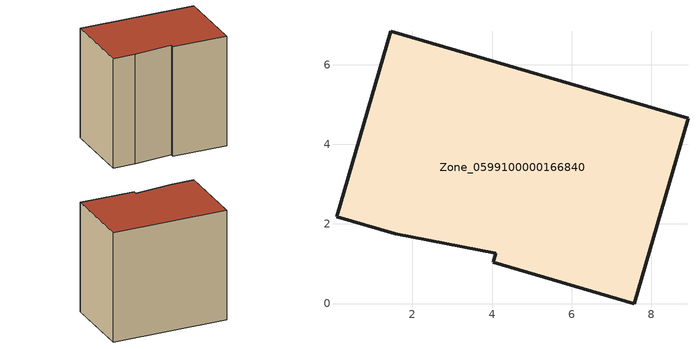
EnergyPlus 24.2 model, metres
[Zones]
Zone_0599100000166840
 floor ground (C_G): 8.92,4.65 7.57,0 4.03,1.03 4.09,1.26 1.56,1.75 0.09,2.17 1.46,6.83 z0
 wall outside (C_F): 7.57,0 8.92,4.65 1.46,6.83 0.09,2.17 1.56,1.75 4.09,1.26 4.03,1.03 7.57,0 z0:7.51
 roof outside (C_R): 4.03,1.03 7.57,0 8.92,4.65 1.46,6.83 0.09,2.17 1.56,1.75 4.09,1.26 z7.51
[BUILDING]
Pand.0599100000166840: North Axis=0; Terrain=City; Loads Convergence Tolerance Value=0.04; Temperature Convergence Tolerance Value=0.4; Solar Distribution=FullExterior; Maximum Number of Warmup Days=25; Minimum Number of Warmup Days=1
[Site:Location]
Rotterdam.The.Hague.AP_ZH_NLD Design_Conditions: Latitude=51.96; Longitude=4.45; Time Zone=1; Elevation=-4.5
[SITE:GROUNDTEMPERATURE:BUILDINGSURFACE]
18, 18, 18, 18, 18, 18, 18, 18, 18, 18, 18, 18
[MATERIAL] Thermal Absorptance=0.9; Solar Absorptance=0.7; Visible Absorptance=0.7
Name | Roughness | Thickness | Conductivity | Density | Specific Heat
G.TC.1946 | MediumSmooth | 0.15 | 1 | 540 | 1210
F.TC.1946 | Rough | 0.3 | 0.857143 | 1920 | 840
R.TC.1946 | MediumRough | 0.2 | 0.909091 | 1500 | 1000
[CONSTRUCTION]
C_G: G.TC.1946
C_F: F.TC.1946
C_R: R.TC.1946
[ZONE]
Zone_0599100000166840: Type=1; Multiplier=1; Ceiling Height=Autocalculate; Volume=Autocalculate; Floor Area=autocalculate; Part of Total Floor Area=Yes
[ZONEINFILTRATION:DESIGNFLOWRATE]
Infil_Zone_0599100000166840: Zone or ZoneList or Space or SpaceList=Zone_0599100000166840; Schedule=AlwaysOn; Design Flow Rate Calculation Method=Flow/Area; Flow Rate per Floor Area=0.003; Constant Term Coefficient=1; Temperature Term Coefficient=0; Velocity Term Coefficient=0; Velocity Squared Term Coefficient=0
[HVACTEMPLATE:ZONE:IDEALLOADSAIRSYSTEM]
Zone_0599100000166840: Maximum Heating Supply Air Temperature=50; Minimum Cooling Supply Air Temperature=13; Maximum Heating Supply Air Humidity Ratio=0.0156; Minimum Cooling Supply Air Humidity Ratio=0.0077; Heating Limit=NoLimit; Cooling Limit=NoLimit; Dehumidification Control Type=ConstantSensibleHeatRatio; Cooling Sensible Heat Ratio=0.7; Dehumidification Setpoint=60; Humidification Control Type=None; Humidification Setpoint=30; Outdoor Air Method=None; Outdoor Air Flow Rate per Person=0.00944; Outdoor Air Flow Rate per Zone Floor Area=0; Outdoor Air Flow Rate per Zone=0; Demand Controlled Ventilation Type=None; Outdoor Air Economizer Type=NoEconomizer; Heat Recovery Type=None; Sensible Heat Recovery Effectiveness=0.7; Latent Heat Recovery Effectiveness=0.65
[ZONECONTROL:THERMOSTAT]
ThermostatControl_Zone_0599100000166840: Zone or ZoneList=Zone_0599100000166840; Control Type Schedule=DualSetpointControlType; Control 1=Thermostat_Zone_0599100000166840; Temperature Difference Between Cutout And Setpoint=0
[THERMOSTATSETPOINT:DUALSETPOINT]
Thermostat_Zone_0599100000166840: Heating Setpoint Temperature Schedule=HeatingSetpoint_Zone_0599100000166840; Cooling Setpoint Temperature Schedule=CoolingSetpoint_Zone_0599100000166840
[SCHEDULE:COMPACT]
HeatingSetpoint_Zone_0599100000166840: Through: 12/31, For: AllDays, Until: 24:00, 21
CoolingSetpoint_Zone_0599100000166840: Through: 12/31, For: AllDays, Until: 24:00, 24
DualSetpointControlType: Through: 12/31, For: AllDays, Until: 24:00, 4
AlwaysOn: Through: 12/31, For: AllDays, Until: 24:00, 1
